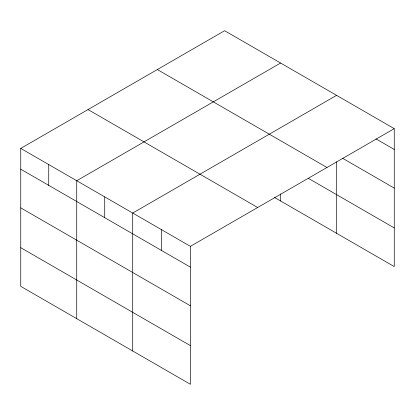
<?xml version="1.0" encoding="UTF-8"?>
<svg xmlns="http://www.w3.org/2000/svg" width="415" height="415" viewBox="0 0 415 415"><rect width="100%" height="100%" fill="white"/><g stroke="black" fill="none" stroke-linecap="round" stroke-linejoin="round"><path stroke-width="0.62" d="M394.25 128.65L224.608 30.71L20.75 148.409L20.75 286.35L190.392 384.29L190.392 246.349L394.25 128.65L394.25 266.591L274.434 197.416M280.592 63.033L76.734 180.727L76.734 318.668M336.57 95.351L132.712 213.051L132.712 350.991M375.949 138.875L394.25 149.441M342.671 158.323L394.25 188.104M157.337 69.549L326.979 167.489M308.584 178.471L394.25 227.934M88.022 109.565L257.663 207.51M20.75 148.409L190.392 246.349M20.75 169.201L190.392 267.141M20.75 207.858L190.392 305.798M20.75 247.688L190.392 345.633M336.57 161.871L336.57 233.292M280.592 193.883L280.592 200.974M161.549 229.697L161.549 250.489M104.72 196.886L104.72 217.678M48.742 164.568L48.742 185.36"/></g></svg>
